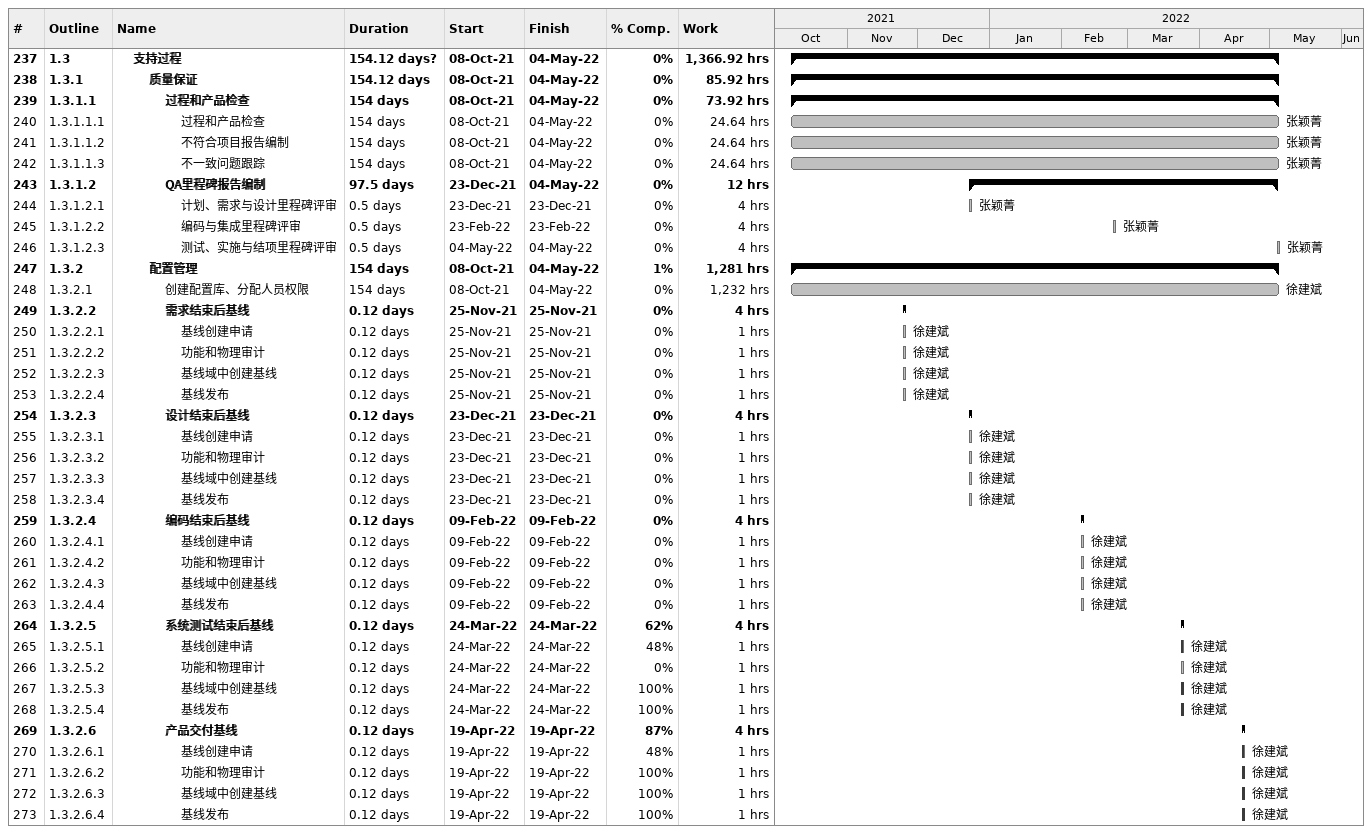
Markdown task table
| ID | WBS | Task | Duration | Start | Finish | Resources | % complete | Work (h) |
|---|---|---|---|---|---|---|---|---|
| 237 | 1.3 | **支持过程** | 154.12d? | 2021-10-08 | 2022-05-04 |  | 0 | 1366.92 |
| 238 | 1.3.1 | **质量保证** | 154.12d | 2021-10-08 | 2022-05-04 |  | 0 | 85.92 |
| 239 | 1.3.1.1 | **过程和产品检查** | 154d | 2021-10-08 | 2022-05-04 |  | 0 | 73.92 |
| 240 | 1.3.1.1.1 | 过程和产品检查 | 154d | 2021-10-08 | 2022-05-04 | 张颖菁 | 0 | 24.64 |
| 241 | 1.3.1.1.2 | 不符合项目报告编制 | 154d | 2021-10-08 | 2022-05-04 | 张颖菁 | 0 | 24.64 |
| 242 | 1.3.1.1.3 | 不一致问题跟踪 | 154d | 2021-10-08 | 2022-05-04 | 张颖菁 | 0 | 24.64 |
| 243 | 1.3.1.2 | **QA里程碑报告编制** | 97.5d | 2021-12-23 | 2022-05-04 |  | 0 | 12 |
| 244 | 1.3.1.2.1 | 计划、需求与设计里程碑评审 | 0.5d | 2021-12-23 | 2021-12-23 | 张颖菁 | 0 | 4 |
| 245 | 1.3.1.2.2 | 编码与集成里程碑评审 | 0.5d | 2022-02-23 | 2022-02-23 | 张颖菁 | 0 | 4 |
| 246 | 1.3.1.2.3 | 测试、实施与结项里程碑评审 | 0.5d | 2022-05-04 | 2022-05-04 | 张颖菁 | 0 | 4 |
| 247 | 1.3.2 | **配置管理** | 154d | 2021-10-08 | 2022-05-04 |  | 1 | 1281 |
| 248 | 1.3.2.1 | 创建配置库、分配人员权限 | 154d | 2021-10-08 | 2022-05-04 | 徐建斌 | 0 | 1232 |
| 249 | 1.3.2.2 | **需求结束后基线** | 0.12d | 2021-11-25 | 2021-11-25 |  | 0 | 4 |
| 250 | 1.3.2.2.1 | 基线创建申请 | 0.12d | 2021-11-25 | 2021-11-25 | 徐建斌 | 0 | 1 |
| 251 | 1.3.2.2.2 | 功能和物理审计 | 0.12d | 2021-11-25 | 2021-11-25 | 徐建斌 | 0 | 1 |
| 252 | 1.3.2.2.3 | 基线域中创建基线 | 0.12d | 2021-11-25 | 2021-11-25 | 徐建斌 | 0 | 1 |
| 253 | 1.3.2.2.4 | 基线发布 | 0.12d | 2021-11-25 | 2021-11-25 | 徐建斌 | 0 | 1 |
| 254 | 1.3.2.3 | **设计结束后基线** | 0.12d | 2021-12-23 | 2021-12-23 |  | 0 | 4 |
| 255 | 1.3.2.3.1 | 基线创建申请 | 0.12d | 2021-12-23 | 2021-12-23 | 徐建斌 | 0 | 1 |
| 256 | 1.3.2.3.2 | 功能和物理审计 | 0.12d | 2021-12-23 | 2021-12-23 | 徐建斌 | 0 | 1 |
| 257 | 1.3.2.3.3 | 基线域中创建基线 | 0.12d | 2021-12-23 | 2021-12-23 | 徐建斌 | 0 | 1 |
| 258 | 1.3.2.3.4 | 基线发布 | 0.12d | 2021-12-23 | 2021-12-23 | 徐建斌 | 0 | 1 |
| 259 | 1.3.2.4 | **编码结束后基线** | 0.12d | 2022-02-09 | 2022-02-09 |  | 0 | 4 |
| 260 | 1.3.2.4.1 | 基线创建申请 | 0.12d | 2022-02-09 | 2022-02-09 | 徐建斌 | 0 | 1 |
| 261 | 1.3.2.4.2 | 功能和物理审计 | 0.12d | 2022-02-09 | 2022-02-09 | 徐建斌 | 0 | 1 |
| 262 | 1.3.2.4.3 | 基线域中创建基线 | 0.12d | 2022-02-09 | 2022-02-09 | 徐建斌 | 0 | 1 |
| 263 | 1.3.2.4.4 | 基线发布 | 0.12d | 2022-02-09 | 2022-02-09 | 徐建斌 | 0 | 1 |
| 264 | 1.3.2.5 | **系统测试结束后基线** | 0.12d | 2022-03-24 | 2022-03-24 |  | 62 | 4 |
| 265 | 1.3.2.5.1 | 基线创建申请 | 0.12d | 2022-03-24 | 2022-03-24 | 徐建斌 | 48 | 1 |
| 266 | 1.3.2.5.2 | 功能和物理审计 | 0.12d | 2022-03-24 | 2022-03-24 | 徐建斌 | 0 | 1 |
| 267 | 1.3.2.5.3 | 基线域中创建基线 | 0.12d | 2022-03-24 | 2022-03-24 | 徐建斌 | 100 | 1 |
| 268 | 1.3.2.5.4 | 基线发布 | 0.12d | 2022-03-24 | 2022-03-24 | 徐建斌 | 100 | 1 |
| 269 | 1.3.2.6 | **产品交付基线** | 0.12d | 2022-04-19 | 2022-04-19 |  | 87 | 4 |
| 270 | 1.3.2.6.1 | 基线创建申请 | 0.12d | 2022-04-19 | 2022-04-19 | 徐建斌 | 48 | 1 |
| 271 | 1.3.2.6.2 | 功能和物理审计 | 0.12d | 2022-04-19 | 2022-04-19 | 徐建斌 | 100 | 1 |
| 272 | 1.3.2.6.3 | 基线域中创建基线 | 0.12d | 2022-04-19 | 2022-04-19 | 徐建斌 | 100 | 1 |
| 273 | 1.3.2.6.4 | 基线发布 | 0.12d | 2022-04-19 | 2022-04-19 | 徐建斌 | 100 | 1 |
